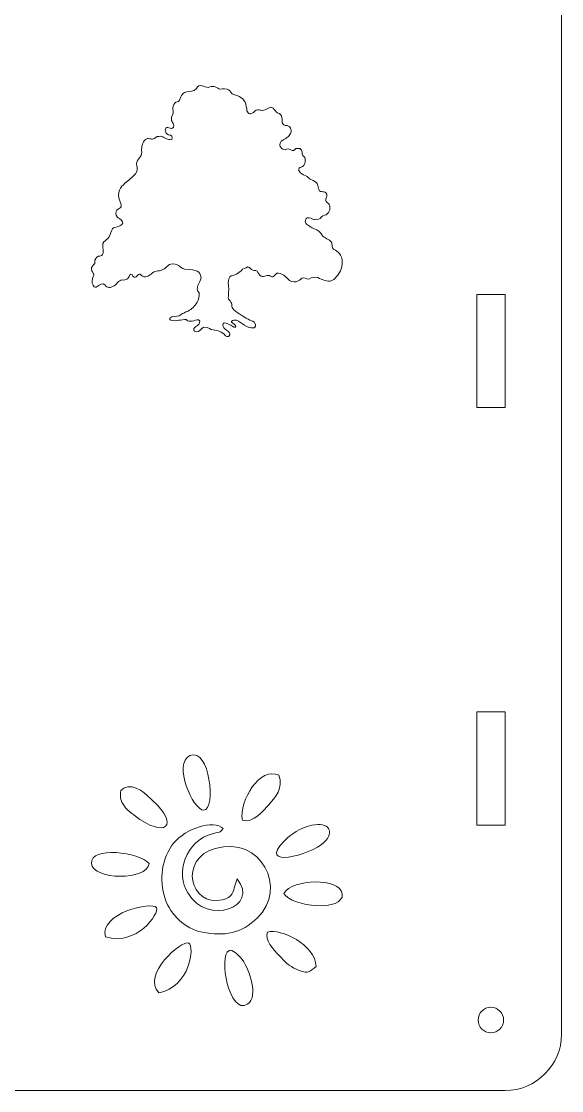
# Model space of a CAD drawing. Header units: millimetres. Extents: x -317 to 163, y -330 to 450.
# Drawn here: x -27.9 to 163, y -329.5 to 48.2 of the extents above; entities that cross this region are included whole.
import ezdxf

# ---------------------------------------------------------------- set-up
doc = ezdxf.new("R2010")
doc.units = ezdxf.units.MM
doc.header["$MEASUREMENT"] = 0
doc.layers.add('layer 1', color=7, linetype='Continuous')

msp = doc.modelspace()

# ---------------------------------------------------------------- linework, layer by layer
at = {"layer": 'layer 1', "color": 250, "lineweight": 9}
for points, knots in [([(-297.0001, 450.5), (-297.0001, 450.5), (143.0001, 450.5), (143.0001, 450.5), (143.0001, 450.5), (153.9999, 450.5), (163, 441.4999), (163, 430.4999), (163, 430.4999), (163, 430.4999), (163, -309.5), (163, -309.5), (163, -309.5), (163, -320.5), (153.9999, -329.5), (143.0001, -329.5), (143.0001, -329.5), (143.0001, -329.5), (-297.0001, -329.5), (-297.0001, -329.5), (-297.0001, -329.5), (-307.9999, -329.5), (-317, -320.5), (-317, -309.5), (-317, -309.5), (-317, -309.5), (-317, 430.4999), (-317, 430.4999), (-317, 430.4999), (-317, 441.4999), (-307.9999, 450.5), (-297.0001, 450.5)], [0, 0, 0, 0, 0.11111111, 0.11111111, 0.11111111, 0.11111111, 0.22222222, 0.22222222, 0.22222222, 0.22222222, 0.33333333, 0.33333333, 0.33333333, 0.33333333, 0.44444444, 0.44444444, 0.44444444, 0.44444444, 0.55555556, 0.55555556, 0.55555556, 0.55555556, 0.66666667, 0.66666667, 0.66666667, 0.66666667, 0.77777778, 0.77777778, 0.77777778, 0.77777778, 1, 1, 1, 1]), ([(33.9459, 24.5482), (35.0577, 26.5229), (36.7352, 24.7951), (38.2177, 24.8938), (38.2177, 24.8938), (39.4855, 25.5357), (40.7926, 25.0914), (41.9043, 24.3755), (41.9043, 24.3755), (42.8601, 23.931), (43.3867, 24.7333), (44.8108, 24.3013), (44.8108, 24.3013), (46.5078, 23.4992), (45.6788, 23.0671), (47.054, 22.3515), (47.054, 22.3515), (50.5798, 21.4937), (50.8481, 20.136), (51.1309, 19.6856), (51.1309, 19.6856), (51.5404, 18.723), (51.7161, 17.6616), (51.833, 16.6001), (51.833, 16.6001), (52.1452, 15.5635), (53.2374, 14.8909), (54.7005, 16.6001), (54.7005, 16.6001), (55.8319, 17.5382), (57.0414, 16.3041), (58.2116, 16.9704), (58.2116, 16.9704), (58.914, 17.0937), (59.4601, 17.7109), (60.1622, 17.9085), (60.1622, 17.9085), (60.8841, 18.0072), (61.3327, 17.217), (61.8008, 16.7234), (61.8008, 16.7234), (62.0739, 15.8349), (63.0689, 15.8349), (63.6734, 15.3166), (63.6734, 15.3166), (64.2976, 14.749), (64.2586, 13.7862), (64.2391, 12.9963), (64.2391, 12.9963), (64.2586, 12.4223), (64.2098, 12.2682), (64.8438, 11.6388), (64.8438, 11.6388), (65.5022, 11.0648), (65.6973, 11.651), (66.541, 11.1699), (66.541, 11.1699), (66.9896, 10.8489), (68.2089, 9.7997), (66.7751, 7.9117), (66.7751, 7.9117), (66.4044, 7.4178), (65.8776, 7.2205), (65.507, 6.8253), (65.507, 6.8253), (64.8683, 6.4985), (64.9658, 6.4985), (63.966, 5.8381), (63.966, 5.8381), (62.6006, 4.0917), (64.5024, 2.3022), (65.8386, 3.0491), (65.8386, 3.0491), (66.7751, 3.7154), (67.4577, 2.2836), (68.4136, 2.6292), (68.4136, 2.6292), (68.7063, 2.9008), (68.9792, 3.3204), (69.3498, 3.3451), (69.3498, 3.3451), (71.4031, 3.5981), (71.3542, 2.1173), (71.3201, 1.3951), (71.3201, 1.3951), (71.5735, 0.5126), (72.0613, 0.5312), (72.2564, 0.0869), (72.2564, 0.0869), (72.4905, -0.6783), (72.5245, -1.4621), (72.1587, -2.1591), (72.1587, -2.1591), (71.8661, -2.9986), (71.1249, -3.2206), (70.5202, -3.4675), (70.5202, -3.4675), (70.1691, -3.6155), (69.9935, -4.1092), (70.1496, -4.529), (70.1496, -4.529), (70.6764, -5.6642), (71.5735, -5.9358), (72.432, -6.2074), (72.432, -6.2074), (73.4851, -6.5281), (73.4023, -7.5403), (75.2018, -8.0339), (75.2018, -8.0339), (77.1574, -8.7436), (76.7818, -9.9839), (77.1719, -11.1687), (77.1719, -11.1687), (77.7961, -12.6498), (79.4786, -11.2984), (79.9857, -12.8782), (79.9857, -12.8782), (80.0492, -13.3039), (80.1565, -13.4643), (79.7467, -14.5009), (79.7467, -14.5009), (79.3567, -16.1302), (81.1318, -15.439), (81.1513, -17.7593), (81.1513, -17.7593), (81.1073, -18.6479), (80.7026, -19.0672), (80.293, -19.7091), (80.293, -19.7091), (79.7857, -20.5483), (78.6935, -19.9558), (78.1864, -20.8939), (78.1864, -20.8939), (77.5815, -21.7578), (76.5964, -21.8257), (75.8455, -21.9061), (75.8455, -21.9061), (74.6702, -21.548), (74.0704, -21.0666), (73.0951, -21.1902), (73.0951, -21.1902), (72.6465, -21.3629), (72.3734, -21.9552), (72.432, -22.5477), (72.432, -22.5477), (72.5098, -23.3127), (73.134, -23.5349), (73.5633, -23.9052), (73.5633, -23.9052), (73.9729, -24.2261), (74.4215, -24.4977), (74.8702, -24.6704), (74.8702, -24.6704), (75.8845, -25.3123), (77.1526, -25.4603), (77.9131, -26.6451), (77.9131, -26.6451), (78.7716, -28.2248), (80.215, -28.5211), (81.3854, -29.4097), (81.3854, -29.4097), (82.2633, -30.1995), (81.4829, -31.6066), (82.4582, -32.3222), (82.4582, -32.3222), (83.2971, -32.5198), (83.9798, -33.2604), (84.604, -33.9762), (84.604, -33.9762), (85.2037, -34.6301), (87.1057, -38.8264), (82.4582, -43.0349), (82.4582, -43.0349), (80.9172, -44.1457), (79.0251, -43.3065), (77.484, -42.64), (77.484, -42.64), (76.6064, -41.949), (75.6456, -42.1896), (74.5386, -42.4426), (74.5386, -42.4426), (73.1585, -43.4237), (72.666, -42.3437), (71.6907, -42.393), (71.6907, -42.393), (70.9105, -42.2944), (70.6764, -43.3805), (69.9545, -43.4545), (69.9545, -43.4545), (68.9404, -44.0964), (67.8089, -43.8988), (66.8139, -43.3312), (66.8139, -43.3312), (65.9558, -42.492), (65.1169, -41.3565), (64.0637, -41.0356), (64.0637, -41.0356), (63.4198, -40.9122), (62.4057, -40.1717), (61.9569, -41.2085), (61.9569, -41.2085), (61.4886, -41.4798), (61.1962, -42.2697), (60.5523, -42.0474), (60.5523, -42.0474), (59.5967, -41.0109), (58.3483, -41.9734), (57.2753, -41.9241), (57.2753, -41.9241), (56.6316, -41.8254), (56.1439, -41.1096), (55.715, -40.4924), (55.715, -40.4924), (55.3832, -39.5298), (54.5248, -39.9001), (53.9008, -39.7274), (53.9008, -39.7274), (53.2959, -39.4065), (52.8279, -38.6906), (52.1646, -38.5426), (52.1646, -38.5426), (51.4233, -39.1842), (50.2725, -38.8882), (49.7265, -39.9001), (49.7265, -39.9001), (48.6145, -40.7642), (47.6002, -41.6281), (46.2738, -41.6774), (46.2738, -41.6774), (45.2788, -41.949), (45.474, -43.3558), (45.1424, -44.2197), (45.1424, -44.2197), (45.513, -45.8488), (45.357, -47.7248), (45.1813, -49.4526), (45.1813, -49.4526), (45.2203, -50.1931), (45.942, -50.2671), (46.1177, -50.9337), (46.1177, -50.9337), (46.8639, -52.1349), (45.9862, -52.4641), (47.1515, -53.6983), (47.1515, -53.6983), (47.9708, -54.3401), (48.7902, -54.9077), (49.6288, -55.426), (49.6288, -55.426), (50.7747, -56.043), (51.3113, -56.5984), (52.2036, -57.0304), (52.2036, -57.0304), (53.14, -57.6474), (53.7252, -57.4254), (54.3104, -58.0919), (54.3104, -58.0919), (55.3832, -59.1903), (54.5934, -59.869), (54.3592, -60.0234), (54.3592, -60.0234), (52.8719, -60.3629), (52.0477, -59.6223), (50.9552, -59.1531), (50.9552, -59.1531), (50.0384, -58.4622), (49.1218, -57.7956), (48.1464, -57.3267), (48.1464, -57.3267), (47.3613, -57.2774), (46.8978, -57.2156), (46.3516, -57.7956), (46.3516, -57.7956), (46.0933, -58.203), (47.3466, -58.5855), (47.8147, -59.2274), (47.8147, -59.2274), (47.9123, -59.4247), (47.8731, -59.7457), (47.6782, -59.869), (47.6782, -59.869), (47.0735, -59.795), (46.5467, -59.5483), (46.0787, -59.1038), (46.0787, -59.1038), (45.2008, -58.8818), (43.4844, -57.4933), (43.2697, -59.0298), (43.2697, -59.0298), (43.3867, -59.8937), (43.8011, -60.1777), (44.5766, -60.9305), (44.5766, -60.9305), (45.1667, -61.3193), (45.4545, -61.3254), (45.6104, -61.819), (45.6104, -61.819), (45.947, -62.3991), (45.7079, -62.8065), (45.3375, -63.0779), (45.3375, -63.0779), (44.9277, -63.2508), (44.5571, -63.0039), (44.206, -62.8309), (44.206, -62.8309), (43.0161, -61.3994), (41.5336, -60.8565), (39.8952, -60.8071), (39.8952, -60.8071), (38.8273, -60.8565), (38.5835, -59.5913), (36.6182, -59.8197), (36.6182, -59.8197), (35.95, -60.2393), (36.1451, -60.0849), (35.8184, -60.338), (35.8184, -60.338), (35.2331, -61.1525), (34.3163, -61.7204), (33.4775, -61.3994), (33.4775, -61.3994), (33.224, -61.1281), (32.9752, -61.1342), (33.1071, -60.338), (33.1071, -60.338), (33.6533, -59.2027), (35.1162, -59.2521), (35.1162, -57.7463), (35.1162, -57.7463), (35.0185, -57.549), (34.9405, -57.3514), (34.7456, -57.2527), (34.7456, -57.2527), (33.3215, -57.1787), (31.644, -58.4375), (30.3566, -57.1538), (30.3566, -57.1538), (28.6596, -57.0304), (26.7868, -57.845), (24.9143, -57.376), (24.9143, -57.376), (24.68, -57.2527), (24.4461, -57.0058), (24.5436, -56.6602), (24.5436, -56.6602), (25.4411, -55.7963), (26.7868, -56.2406), (27.8208, -55.7716), (27.8208, -55.7716), (28.445, -55.6727), (28.8351, -54.8337), (29.4983, -54.8831), (29.4983, -54.8831), (29.9665, -54.4635), (30.5321, -54.2905), (31.0978, -54.1179), (31.0978, -54.1179), (32.2292, -53.402), (33.4775, -52.4392), (34.1799, -51.0324), (34.1799, -51.0324), (34.921, -50.1931), (35.0382, -48.885), (34.882, -47.7248), (34.882, -47.7248), (33.2045, -45.9722), (35.3503, -44.1704), (35.5842, -42.393), (35.5842, -42.393), (35.3161, -39.7828), (34.2433, -39.6595), (29.9273, -39.3818), (29.9273, -39.3818), (27.4403, -38.5179), (28.6351, -37.7774), (25.5189, -37.4811), (25.5189, -37.4811), (23.9292, -37.3761), (23.4708, -38.9375), (22.3395, -39.3818), (22.3395, -39.3818), (21.6616, -39.7213), (21.2227, -39.8446), (20.3692, -39.9741), (20.3692, -39.9741), (18.8282, -39.9001), (17.8919, -41.3565), (16.546, -41.9241), (16.546, -41.9241), (15.8438, -42.0724), (14.9661, -42.1464), (14.4784, -41.4552), (14.4784, -41.4552), (13.5031, -40.1963), (12.9958, -42.5166), (11.9425, -42.1464), (11.9425, -42.1464), (11.5719, -42.0724), (11.4548, -41.5538), (11.2402, -41.2085), (11.2402, -41.2085), (9.5918, -40.7393), (11.0794, -42.8991), (8.1973, -43.2323), (8.1973, -43.2323), (6.7342, -42.714), (6.1783, -44.3492), (4.8811, -45.2319), (4.8811, -45.2319), (3.4719, -45.892), (2.4622, -46.1698), (1.643, -44.8863), (1.643, -44.8863), (0.7652, -44.047), (-0.0638, -44.7812), (-1.0879, -45.4292), (-1.0879, -45.4292), (-1.6048, -45.7069), (-2.0632, -46.0772), (-2.5703, -45.0096), (-2.5703, -45.0096), (-3.058, -44.1457), (-2.8629, -42.7633), (-2.4728, -41.9241), (-2.4728, -41.9241), (-1.8924, -40.2457), (-2.8191, -41.1406), (-3.1165, -39.4311), (-3.1165, -39.4311), (-3.2725, -38.4439), (-2.4728, -37.876), (-1.9461, -37.3578), (-1.9461, -37.3578), (-1.8681, -36.9628), (-1.9266, -36.5185), (-1.9071, -36.1236), (-1.9071, -36.1236), (-1.634, -35.1857), (-0.8343, -34.7168), (-0.1711, -34.6919), (-0.1711, -34.6919), (1.877, -34.5932), (0.5703, -31.8533), (0.9409, -30.2982), (0.9409, -30.2982), (1.2725, -29.385), (2.0721, -29.0641), (2.6378, -28.4718), (2.6378, -28.4718), (3.3985, -27.7806), (3.5742, -26.5464), (4.0422, -25.5589), (4.0422, -25.5589), (4.3153, -24.7197), (5.0175, -24.6704), (5.5835, -24.4977), (5.5835, -24.4977), (9.7869, -23.3066), (7.1536, -21.7949), (6.7537, -21.4862), (6.7537, -21.4862), (6.188, -21.1655), (5.5638, -20.573), (5.5443, -19.7091), (5.5443, -19.7091), (5.4468, -17.4445), (8.1289, -18.3086), (7.261, -16.1549), (7.261, -16.1549), (5.3005, -11.5822), (7.4462, -10.3788), (8.6653, -8.972), (8.6653, -8.972), (9.3725, -8.3424), (9.7626, -8.0649), (10.5966, -7.3922), (10.5966, -7.3922), (11.4158, -6.701), (12.2741, -5.9358), (12.8789, -4.825), (12.8789, -4.825), (13.2981, -3.776), (12.8202, -3.0233), (12.8009, -2.1098), (12.8009, -2.1098), (12.8789, -0.3574), (14.7318, 0.1856), (14.6735, 2.0369), (14.6735, 2.0369), (14.4197, 3.4931), (14.8098, 4.9249), (15.4537, 6.0603), (15.4537, 6.0603), (17.0044, 7.5165), (17.4823, 6.4553), (18.4966, 6.6529), (18.4966, 6.6529), (19.3159, 6.702), (19.8817, 7.7388), (20.7008, 7.5414), (20.7008, 7.5414), (22.0079, 7.9117), (23.0222, 6.6529), (24.2706, 6.4306), (24.2706, 6.4306), (24.6217, 6.5046), (25.2849, 6.159), (25.4411, 6.8995), (25.4411, 6.8995), (25.5579, 8.4053), (24.1145, 7.7388), (23.5684, 8.43), (23.5684, 8.43), (23.1977, 8.7756), (22.9832, 9.2938), (22.944, 9.8615), (22.944, 9.8615), (23.4123, 11.9351), (24.9923, 9.5161), (25.8115, 10.7996), (25.8115, 10.7996), (26.3675, 12.6385), (24.8313, 12.2682), (25.1485, 14.428), (25.1485, 14.428), (26.0018, 15.693), (25.8115, 16.1805), (25.675, 17.0937), (25.675, 17.0937), (25.5579, 17.8591), (25.7922, 18.7475), (26.3187, 19.34), (26.3187, 19.34), (26.7675, 20.0559), (27.6841, 19.34), (28.0157, 20.4015), (28.0157, 20.4015), (28.1914, 21.1667), (28.5424, 21.8579), (28.9912, 22.4748), (28.9912, 22.4748), (29.4203, 23.0424), (30.025, 23.0671), (30.5321, 23.3634), (30.5321, 23.3634), (31.6635, 23.4867), (32.8533, 23.2523), (33.9459, 24.5482)], [0, 0, 0, 0, 0.00724638, 0.00724638, 0.00724638, 0.00724638, 0.01449275, 0.01449275, 0.01449275, 0.01449275, 0.02173913, 0.02173913, 0.02173913, 0.02173913, 0.02898551, 0.02898551, 0.02898551, 0.02898551, 0.03623188, 0.03623188, 0.03623188, 0.03623188, 0.04347826, 0.04347826, 0.04347826, 0.04347826, 0.05072464, 0.05072464, 0.05072464, 0.05072464, 0.05797101, 0.05797101, 0.05797101, 0.05797101, 0.06521739, 0.06521739, 0.06521739, 0.06521739, 0.07246377, 0.07246377, 0.07246377, 0.07246377, 0.07971014, 0.07971014, 0.07971014, 0.07971014, 0.08695652, 0.08695652, 0.08695652, 0.08695652, 0.0942029, 0.0942029, 0.0942029, 0.0942029, 0.10144928, 0.10144928, 0.10144928, 0.10144928, 0.10869565, 0.10869565, 0.10869565, 0.10869565, 0.11594203, 0.11594203, 0.11594203, 0.11594203, 0.12318841, 0.12318841, 0.12318841, 0.12318841, 0.13043478, 0.13043478, 0.13043478, 0.13043478, 0.13768116, 0.13768116, 0.13768116, 0.13768116, 0.14492754, 0.14492754, 0.14492754, 0.14492754, 0.15217391, 0.15217391, 0.15217391, 0.15217391, 0.15942029, 0.15942029, 0.15942029, 0.15942029, 0.16666667, 0.16666667, 0.16666667, 0.16666667, 0.17391304, 0.17391304, 0.17391304, 0.17391304, 0.18115942, 0.18115942, 0.18115942, 0.18115942, 0.1884058, 0.1884058, 0.1884058, 0.1884058, 0.19565217, 0.19565217, 0.19565217, 0.19565217, 0.20289855, 0.20289855, 0.20289855, 0.20289855, 0.21014493, 0.21014493, 0.21014493, 0.21014493, 0.2173913, 0.2173913, 0.2173913, 0.2173913, 0.22463768, 0.22463768, 0.22463768, 0.22463768, 0.23188406, 0.23188406, 0.23188406, 0.23188406, 0.23913043, 0.23913043, 0.23913043, 0.23913043, 0.24637681, 0.24637681, 0.24637681, 0.24637681, 0.25362319, 0.25362319, 0.25362319, 0.25362319, 0.26086957, 0.26086957, 0.26086957, 0.26086957, 0.26811594, 0.26811594, 0.26811594, 0.26811594, 0.27536232, 0.27536232, 0.27536232, 0.27536232, 0.2826087, 0.2826087, 0.2826087, 0.2826087, 0.28985507, 0.28985507, 0.28985507, 0.28985507, 0.29710145, 0.29710145, 0.29710145, 0.29710145, 0.30434783, 0.30434783, 0.30434783, 0.30434783, 0.3115942, 0.3115942, 0.3115942, 0.3115942, 0.31884058, 0.31884058, 0.31884058, 0.31884058, 0.32608696, 0.32608696, 0.32608696, 0.32608696, 0.33333333, 0.33333333, 0.33333333, 0.33333333, 0.34057971, 0.34057971, 0.34057971, 0.34057971, 0.34782609, 0.34782609, 0.34782609, 0.34782609, 0.35507246, 0.35507246, 0.35507246, 0.35507246, 0.36231884, 0.36231884, 0.36231884, 0.36231884, 0.36956522, 0.36956522, 0.36956522, 0.36956522, 0.37681159, 0.37681159, 0.37681159, 0.37681159, 0.38405797, 0.38405797, 0.38405797, 0.38405797, 0.39130435, 0.39130435, 0.39130435, 0.39130435, 0.39855072, 0.39855072, 0.39855072, 0.39855072, 0.4057971, 0.4057971, 0.4057971, 0.4057971, 0.41304348, 0.41304348, 0.41304348, 0.41304348, 0.42028986, 0.42028986, 0.42028986, 0.42028986, 0.42753623, 0.42753623, 0.42753623, 0.42753623, 0.43478261, 0.43478261, 0.43478261, 0.43478261, 0.44202899, 0.44202899, 0.44202899, 0.44202899, 0.44927536, 0.44927536, 0.44927536, 0.44927536, 0.45652174, 0.45652174, 0.45652174, 0.45652174, 0.46376812, 0.46376812, 0.46376812, 0.46376812, 0.47101449, 0.47101449, 0.47101449, 0.47101449, 0.47826087, 0.47826087, 0.47826087, 0.47826087, 0.48550725, 0.48550725, 0.48550725, 0.48550725, 0.49275362, 0.49275362, 0.49275362, 0.49275362, 0.5, 0.5, 0.5, 0.5, 0.50724638, 0.50724638, 0.50724638, 0.50724638, 0.51449275, 0.51449275, 0.51449275, 0.51449275, 0.52173913, 0.52173913, 0.52173913, 0.52173913, 0.52898551, 0.52898551, 0.52898551, 0.52898551, 0.53623188, 0.53623188, 0.53623188, 0.53623188, 0.54347826, 0.54347826, 0.54347826, 0.54347826, 0.55072464, 0.55072464, 0.55072464, 0.55072464, 0.55797101, 0.55797101, 0.55797101, 0.55797101, 0.56521739, 0.56521739, 0.56521739, 0.56521739, 0.57246377, 0.57246377, 0.57246377, 0.57246377, 0.57971014, 0.57971014, 0.57971014, 0.57971014, 0.58695652, 0.58695652, 0.58695652, 0.58695652, 0.5942029, 0.5942029, 0.5942029, 0.5942029, 0.60144928, 0.60144928, 0.60144928, 0.60144928, 0.60869565, 0.60869565, 0.60869565, 0.60869565, 0.61594203, 0.61594203, 0.61594203, 0.61594203, 0.62318841, 0.62318841, 0.62318841, 0.62318841, 0.63043478, 0.63043478, 0.63043478, 0.63043478, 0.63768116, 0.63768116, 0.63768116, 0.63768116, 0.64492754, 0.64492754, 0.64492754, 0.64492754, 0.65217391, 0.65217391, 0.65217391, 0.65217391, 0.65942029, 0.65942029, 0.65942029, 0.65942029, 0.66666667, 0.66666667, 0.66666667, 0.66666667, 0.67391304, 0.67391304, 0.67391304, 0.67391304, 0.68115942, 0.68115942, 0.68115942, 0.68115942, 0.6884058, 0.6884058, 0.6884058, 0.6884058, 0.69565217, 0.69565217, 0.69565217, 0.69565217, 0.70289855, 0.70289855, 0.70289855, 0.70289855, 0.71014493, 0.71014493, 0.71014493, 0.71014493, 0.7173913, 0.7173913, 0.7173913, 0.7173913, 0.72463768, 0.72463768, 0.72463768, 0.72463768, 0.73188406, 0.73188406, 0.73188406, 0.73188406, 0.73913043, 0.73913043, 0.73913043, 0.73913043, 0.74637681, 0.74637681, 0.74637681, 0.74637681, 0.75362319, 0.75362319, 0.75362319, 0.75362319, 0.76086957, 0.76086957, 0.76086957, 0.76086957, 0.76811594, 0.76811594, 0.76811594, 0.76811594, 0.77536232, 0.77536232, 0.77536232, 0.77536232, 0.7826087, 0.7826087, 0.7826087, 0.7826087, 0.78985507, 0.78985507, 0.78985507, 0.78985507, 0.79710145, 0.79710145, 0.79710145, 0.79710145, 0.80434783, 0.80434783, 0.80434783, 0.80434783, 0.8115942, 0.8115942, 0.8115942, 0.8115942, 0.81884058, 0.81884058, 0.81884058, 0.81884058, 0.82608696, 0.82608696, 0.82608696, 0.82608696, 0.83333333, 0.83333333, 0.83333333, 0.83333333, 0.84057971, 0.84057971, 0.84057971, 0.84057971, 0.84782609, 0.84782609, 0.84782609, 0.84782609, 0.85507246, 0.85507246, 0.85507246, 0.85507246, 0.86231884, 0.86231884, 0.86231884, 0.86231884, 0.86956522, 0.86956522, 0.86956522, 0.86956522, 0.87681159, 0.87681159, 0.87681159, 0.87681159, 0.88405797, 0.88405797, 0.88405797, 0.88405797, 0.89130435, 0.89130435, 0.89130435, 0.89130435, 0.89855072, 0.89855072, 0.89855072, 0.89855072, 0.9057971, 0.9057971, 0.9057971, 0.9057971, 0.91304348, 0.91304348, 0.91304348, 0.91304348, 0.92028986, 0.92028986, 0.92028986, 0.92028986, 0.92753623, 0.92753623, 0.92753623, 0.92753623, 0.93478261, 0.93478261, 0.93478261, 0.93478261, 0.94202899, 0.94202899, 0.94202899, 0.94202899, 0.94927536, 0.94927536, 0.94927536, 0.94927536, 0.95652174, 0.95652174, 0.95652174, 0.95652174, 0.96376812, 0.96376812, 0.96376812, 0.96376812, 0.97101449, 0.97101449, 0.97101449, 0.97101449, 0.97826087, 0.97826087, 0.97826087, 0.97826087, 0.98550725, 0.98550725, 0.98550725, 0.98550725, 1, 1, 1, 1]), ([(133, -48.2496), (133, -48.2496), (143, -48.2496), (143, -48.2496), (143, -48.2496), (143, -48.2496), (143, -88.2496), (143, -88.2496), (143, -88.2496), (143, -88.2496), (133, -88.2496), (133, -88.2496), (133, -88.2496), (133, -88.2496), (133, -48.2496), (133, -48.2496)], [0, 0, 0, 0, 0.2, 0.2, 0.2, 0.2, 0.4, 0.4, 0.4, 0.4, 0.6, 0.6, 0.6, 0.6, 1, 1, 1, 1]), ([(132.9995, -195.7496), (132.9995, -195.7496), (142.9995, -195.7496), (142.9995, -195.7496), (142.9995, -195.7496), (142.9995, -195.7496), (142.9995, -235.7496), (142.9995, -235.7496), (142.9995, -235.7496), (142.9995, -235.7496), (132.9995, -235.7496), (132.9995, -235.7496), (132.9995, -235.7496), (132.9995, -235.7496), (132.9995, -195.7496), (132.9995, -195.7496)], [0, 0, 0, 0, 0.2, 0.2, 0.2, 0.2, 0.4, 0.4, 0.4, 0.4, 0.6, 0.6, 0.6, 0.6, 1, 1, 1, 1]), ([(31.6936, -211.1536), (25.5791, -213.8121), (32.7037, -230.5832), (36.6191, -230.4376), (36.6191, -230.4376), (40.9011, -230.2792), (38.7295, -208.0942), (31.6936, -211.1536)], [0, 0, 0, 0, 0.33333333, 0.33333333, 0.33333333, 0.33333333, 1, 1, 1, 1]), ([(50.2138, -233.999), (53.9324, -235.3102), (57.8223, -230.2322), (59.52, -228.5083), (59.52, -228.5083), (61.9407, -226.0507), (64.6107, -222.5014), (63.1423, -218.118), (63.1423, -218.118), (56.5395, -214.7454), (48.8754, -227.1569), (50.2138, -233.999)], [0, 0, 0, 0, 0.25, 0.25, 0.25, 0.25, 0.5, 0.5, 0.5, 0.5, 1, 1, 1, 1]), ([(8.3299, -222.6875), (7.2418, -223.3762), (7.0589, -223.235), (7.0867, -225.3788), (7.0867, -225.3788), (7.1026, -226.6174), (7.4843, -227.3362), (8.0484, -228.2988), (8.0484, -228.2988), (9.3094, -230.4494), (10.1744, -230.8613), (11.9882, -232.254), (11.9882, -232.254), (23.0415, -240.7416), (28.2819, -235.853), (18.4501, -226.9743), (18.4501, -226.9743), (16.821, -225.5032), (12.029, -220.3446), (8.3299, -222.6875)], [0, 0, 0, 0, 0.16666667, 0.16666667, 0.16666667, 0.16666667, 0.33333333, 0.33333333, 0.33333333, 0.33333333, 0.5, 0.5, 0.5, 0.5, 0.66666667, 0.66666667, 0.66666667, 0.66666667, 1, 1, 1, 1]), ([(48.3731, -254.6899), (56.2954, -264.7171), (38.0098, -271.35), (30.8731, -259.684), (30.8731, -259.684), (26.7329, -252.916), (29.6765, -241.2816), (40.0133, -238.6465), (40.0133, -238.6465), (42.5547, -237.9986), (42.4626, -238.3135), (43.4438, -236.885), (43.4438, -236.885), (39.906, -233.8725), (30.3853, -236.6433), (25.91, -242.1009), (25.91, -242.1009), (21.8756, -247.0205), (20.6096, -255.2238), (22.9053, -261.7218), (22.9053, -261.7218), (24.9356, -267.4686), (29.8907, -272.3359), (35.9844, -273.5018), (35.9844, -273.5018), (44.0456, -275.0444), (49.6669, -274.0992), (55.5273, -268.4625), (55.5273, -268.4625), (66.2189, -258.1784), (56.8798, -239.2421), (40.6112, -243.949), (40.6112, -243.949), (27.6491, -247.6989), (31.5411, -264.6843), (43.2296, -262.1091), (43.2296, -262.1091), (46.6438, -261.3569), (47.0888, -259.1058), (47.5142, -257.1062), (47.5142, -257.1062), (47.5142, -257.1062), (48.3731, -254.6899), (48.3731, -254.6899)], [0, 0, 0, 0, 0.08333333, 0.08333333, 0.08333333, 0.08333333, 0.16666667, 0.16666667, 0.16666667, 0.16666667, 0.25, 0.25, 0.25, 0.25, 0.33333333, 0.33333333, 0.33333333, 0.33333333, 0.41666667, 0.41666667, 0.41666667, 0.41666667, 0.5, 0.5, 0.5, 0.5, 0.58333333, 0.58333333, 0.58333333, 0.58333333, 0.66666667, 0.66666667, 0.66666667, 0.66666667, 0.75, 0.75, 0.75, 0.75, 0.83333333, 0.83333333, 0.83333333, 0.83333333, 1, 1, 1, 1]), ([(74.759, -235.7815), (70.6061, -236.742), (67.432, -238.8988), (65.0701, -241.2483), (65.0701, -241.2483), (55.0043, -251.2618), (74.4381, -246.3505), (79.0289, -241.8717), (79.0289, -241.8717), (82.9859, -238.0107), (80.7537, -234.3952), (74.759, -235.7815)], [0, 0, 0, 0, 0.25, 0.25, 0.25, 0.25, 0.5, 0.5, 0.5, 0.5, 1, 1, 1, 1]), ([(17.2583, -249.3), (13.9758, -245.2381), (-3.6829, -243.0369), (-3.1234, -249.2728), (-3.1234, -249.2728), (-2.5995, -255.1086), (16.5917, -255.4501), (17.2583, -249.3)], [0, 0, 0, 0, 0.33333333, 0.33333333, 0.33333333, 0.33333333, 1, 1, 1, 1]), ([(64.9038, -259.8542), (67.4881, -264.6875), (86.2761, -266.4576), (85.4751, -259.9972), (85.4751, -259.9972), (84.7497, -254.1469), (67.65, -254.6518), (64.9038, -259.8542)], [0, 0, 0, 0, 0.33333333, 0.33333333, 0.33333333, 0.33333333, 1, 1, 1, 1]), ([(1.8072, -275.2299), (12.6574, -278.6463), (21.1402, -266.8597), (19.808, -264.8521), (19.808, -264.8521), (18.305, -262.5874), (-0.3833, -266.7554), (1.8072, -275.2299)], [0, 0, 0, 0, 0.33333333, 0.33333333, 0.33333333, 0.33333333, 1, 1, 1, 1]), ([(59.076, -273.5216), (58.166, -276.4546), (60.8239, -279.2123), (63.5066, -282.0954), (63.5066, -282.0954), (63.5066, -282.0954), (63.9982, -282.6479), (63.9982, -282.6479), (63.9982, -282.6479), (65.4652, -284.3766), (67.6356, -286.0728), (70.2143, -287.0383), (70.2143, -287.0383), (73.771, -288.3702), (74.0448, -287.2466), (76.2758, -285.7067), (76.2758, -285.7067), (75.9127, -277.928), (63.8236, -272.0541), (59.076, -273.5216)], [0, 0, 0, 0, 0.16666667, 0.16666667, 0.16666667, 0.16666667, 0.33333333, 0.33333333, 0.33333333, 0.33333333, 0.5, 0.5, 0.5, 0.5, 0.66666667, 0.66666667, 0.66666667, 0.66666667, 1, 1, 1, 1]), ([(20.6332, -294.9813), (31.8191, -292.8381), (33.4187, -278.5077), (31.2604, -277.3808), (31.2604, -277.3808), (28.8256, -276.1098), (14.5277, -288.5998), (20.6332, -294.9813)], [0, 0, 0, 0, 0.33333333, 0.33333333, 0.33333333, 0.33333333, 1, 1, 1, 1]), ([(45.493, -279.99), (41.5792, -281.8555), (45.5542, -302.9961), (52.0028, -298.9977), (52.0028, -298.9977), (56.2892, -296.3404), (52.3154, -285.5088), (49.6542, -282.5805), (49.6542, -282.5805), (48.8376, -281.6823), (46.6344, -279.4461), (45.493, -279.99)], [0, 0, 0, 0, 0.25, 0.25, 0.25, 0.25, 0.5, 0.5, 0.5, 0.5, 1, 1, 1, 1]), ([(133.5, -304.58), (133.5, -302.0947), (135.5148, -300.08), (138, -300.08), (138, -300.08), (140.4852, -300.08), (142.5, -302.0947), (142.5, -304.58), (142.5, -304.58), (142.5, -307.0653), (140.4852, -309.08), (138, -309.08), (138, -309.08), (135.5148, -309.08), (133.5, -307.0653), (133.5, -304.58)], [0, 0, 0, 0, 0.2, 0.2, 0.2, 0.2, 0.4, 0.4, 0.4, 0.4, 0.6, 0.6, 0.6, 0.6, 1, 1, 1, 1])]:
    msp.add_open_spline(points, degree=3, knots=knots, dxfattribs=at)

doc.saveas('drawing.dxf')
